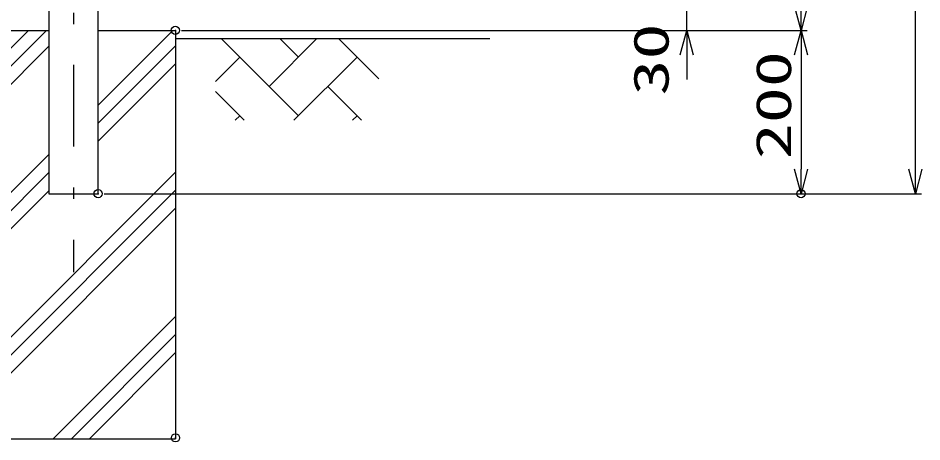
# Model space of a CAD drawing. Units: millimetres, scale not verified. Extents: x -4455 to 4455, y -3150 to 3150.
# Drawn here: x -1774 to -667, y -1136 to -617 of the extents above; entities that cross this region are included whole.
import ezdxf
from ezdxf.enums import TextEntityAlignment as Align

# ---------------------------------------------------------------- set-up
doc = ezdxf.new("R2010")
doc.units = ezdxf.units.MM
doc.header["$LTSCALE"] = 20
doc.header["$PDMODE"] = 32
doc.header["$PDSIZE"] = 10
doc.linetypes.add('USER1', pattern=[10.7, 5, -2.5, 0.7, -2.5])
doc.linetypes.add('USER2', pattern=[0.375, 0.25, -0.125])
for name, color, linetype, lineweight in [('0-0_外形線', 7, 'Continuous', 25), ('0-1_寸法線', 4, 'Continuous', 25), ('0-2_0', 3, 'USER2', 25), ('0-5_軸線', 2, 'USER1', 25), ('0-A_ハッチング', 4, 'Continuous', 25)]:
    doc.layers.add(name, color=color, linetype=linetype, lineweight=lineweight)
doc.layers.add('0-3_DEFPOINTS', color=7, linetype='Continuous')
doc.styles.add('ＭＳ ゴシック', font='')
doc.styles.get('ＭＳ ゴシック').set_extended_font_data('MS Gothic')

# ---------------------------------------------------------------- blocks, each defined once
blk = doc.blocks.new('_Open30')
at = {"layer": '0-2_0', "color": 4, "linetype": 'Continuous'}
blk.add_line((0, 0), (-20, 0), dxfattribs=at)
blk.add_lwpolyline([(-20, 5.36), (0, 0), (-20, -5.36)], dxfattribs=at)

msp = doc.modelspace()

# ---------------------------------------------------------------- linework, layer by layer
at = {"layer": '0-0_外形線'}
for p, q in [((-1736.58, -477.15), (-1736.58, -832.15)), ((-1676.08, -832.15), (-1676.08, -594.5)), ((-1831.33, -632.15), (-1736.58, -632.15)), ((-1676.08, -632.15), (-1581.33, -632.15)), ((-1581.33, -632.15), (-1581.33, -1132.15)), ((-1581.33, -642.15), (-1196.33, -642.15)), ((-1736.58, -832.15), (-1676.08, -832.15)), ((-1831.33, -1132.15), (-1581.33, -1132.15))]:
    msp.add_line(p, q, dxfattribs=at)
at = {"layer": '0-1_寸法線'}
for p, q in [((-675.11, -802.15), (-675.11, 340.85)), ((-955.11, -632.15), (-955.11, -602.15)), ((-1573.88, -632.15), (-947.61, -632.15)), ((-1573.88, -632.15), (-807.61, -632.15)), ((-1573.88, -632.15), (-807.61, -632.15)), ((-955.11, -662.15), (-955.11, -692.15)), ((-815.11, -662.15), (-815.11, -802.15)), ((-1668.58, -832.15), (-667.61, -832.15)), ((-1668.58, -832.15), (-807.61, -832.15))]:
    msp.add_line(p, q, dxfattribs=at)
at = {"layer": '0-3_DEFPOINTS'}
for p in [(-1581.38, -632.15), (-1581.38, -632.15), (-1676.08, -832.15), (-815.11, -832.15), (-1581.33, -1131.07)]:
    msp.add_point(p, dxfattribs=at)
at = {"layer": '0-5_軸線'}
msp.add_line((-1706.33, 395.42), (-1706.33, -928.08), dxfattribs=at)
at = {"layer": '0-A_ハッチング'}
for p, q in [((-1831.33, -724.34), (-1739.13, -632.15)), ((-1831.33, -702.24), (-1761.23, -632.15)), ((-1676.08, -723.77), (-1584.45, -632.15)), ((-1831.33, -746.44), (-1736.58, -651.69)), ((-1676.08, -745.87), (-1581.33, -651.12)), ((-1430.81, -736.81), (-1525.48, -642.15)), ((-1466.74, -700.89), (-1407.99, -642.15)), ((-1430.81, -664.97), (-1453.64, -642.15)), ((-1332.43, -691.51), (-1381.8, -642.15)), ((-1676.08, -767.96), (-1581.33, -673.21)), ((-1532.43, -694.75), (-1502.66, -664.97)), ((-1436.15, -742.15), (-1358.97, -664.97)), ((-1497.32, -742.15), (-1532.43, -707.04)), ((-1353.64, -742.15), (-1394.89, -700.89)), ((-1507.99, -742.15), (-1502.66, -736.81)), ((-1364.31, -742.15), (-1358.97, -736.81)), ((-1831.33, -879.02), (-1736.58, -784.27)), ((-1831.33, -1055.8), (-1581.33, -805.8)), ((-1831.33, -901.12), (-1736.58, -806.37)), ((-1831.33, -1077.89), (-1581.33, -827.89)), ((-1831.33, -923.21), (-1736.58, -828.46)), ((-1831.33, -1099.99), (-1581.33, -849.99)), ((-1730.9, -1132.15), (-1581.33, -982.57)), ((-1708.8, -1132.15), (-1581.33, -1004.67)), ((-1686.71, -1132.15), (-1581.33, -1026.77))]:
    msp.add_line(p, q, dxfattribs=at)

# ---------------------------------------------------------------- block references
at = {"layer": '0-1_寸法線', "xscale": 1.5, "yscale": 1.5}
for p, rotation in [((-815.11, -632.15), 270), ((-955.11, -632.15), 90), ((-815.11, -632.15), 90), ((-815.11, -832.15), 270), ((-675.11, -832.15), 270)]:
    msp.add_blockref('_Open30', p, dxfattribs=dict(at, rotation=rotation))

# ---------------------------------------------------------------- texts
at = {"layer": '0-1_寸法線', "color": 2, "style": 'ＭＳ ゴシック', "width": 1.5}
for s, p in [('30', (-964.28, -712.02)), ('200', (-814.28, -790))]:
    msp.add_text(s, height=43.26, rotation=90, dxfattribs=at).set_placement(p, align=Align.BOTTOM_LEFT)

doc.saveas('drawing.dxf')
